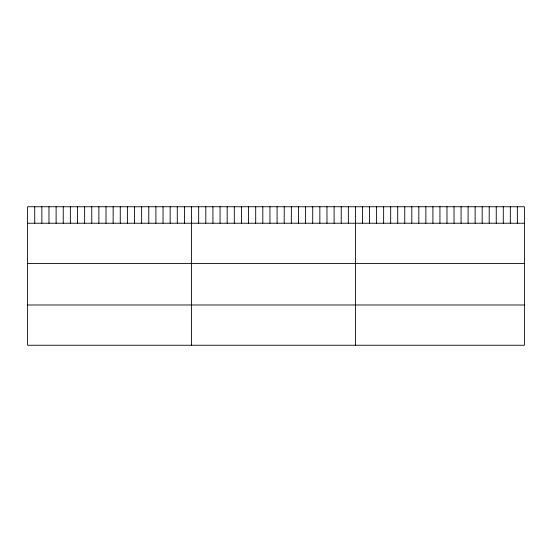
<?xml version="1.0" encoding="UTF-8"?>
<svg xmlns="http://www.w3.org/2000/svg" width="552" height="552" viewBox="0 0 552 552"><rect width="100%" height="100%" fill="white"/><g stroke="black" fill="none" stroke-linecap="round" stroke-linejoin="round"><path stroke-width="0.83" d="M524.4 223.229L524.4 345.255L27.6 345.255L27.6 206.745L524.4 206.745L524.4 223.229L27.6 223.229M27.6 263.497L524.4 263.497M27.6 304.987L524.4 304.987M517.362 206.745L517.362 223.229M510.324 206.745L510.324 223.229M503.286 206.745L503.286 223.229M496.248 206.745L496.248 223.229M489.21 206.745L489.21 223.229M482.172 206.745L482.172 223.229M475.134 206.745L475.134 223.229M468.096 206.745L468.096 223.229M461.058 206.745L461.058 223.229M454.02 206.745L454.02 223.229M446.982 206.745L446.982 223.229M439.944 206.745L439.944 223.229M432.906 206.745L432.906 223.229M425.868 206.745L425.868 223.229M418.83 206.745L418.83 223.229M411.792 206.745L411.792 223.229M404.754 206.745L404.754 223.229M397.716 206.745L397.716 223.229M390.678 206.745L390.678 223.229M383.64 206.745L383.64 223.229M376.602 206.745L376.602 223.229M369.564 206.745L369.564 223.229M362.526 206.745L362.526 223.229M355.488 206.745L355.488 345.255M348.36 206.745L348.36 223.229M341.233 206.745L341.233 223.229M334.105 206.745L334.105 223.229M326.977 206.745L326.977 223.229M319.849 206.745L319.849 223.229M312.722 206.745L312.722 223.229M305.594 206.745L305.594 223.229M298.466 206.745L298.466 223.229M291.339 206.745L291.339 223.229M284.211 206.745L284.211 223.229M277.083 206.745L277.083 223.229M269.949 206.745L269.949 223.229M262.821 206.745L262.821 223.229M255.693 206.745L255.693 223.229M248.566 206.745L248.566 223.229M241.438 206.745L241.438 223.229M234.31 206.745L234.31 223.229M227.182 206.745L227.182 223.229M220.055 206.745L220.055 223.229M212.927 206.745L212.927 223.229M205.799 206.745L205.799 223.229M198.672 206.745L198.672 223.229M191.544 206.745L191.544 345.255M184.416 206.745L184.416 223.229M177.289 206.745L177.289 223.229M170.161 206.745L170.161 223.229M163.033 206.745L163.033 223.229M155.905 206.745L155.905 223.229M148.778 206.745L148.778 223.229M141.65 206.745L141.65 223.229M134.522 206.745L134.522 223.229M127.395 206.745L127.395 223.229M120.267 206.745L120.267 223.229M113.139 206.745L113.139 223.229M106.005 206.745L106.005 223.229M98.877 206.745L98.877 223.229M91.749 206.745L91.749 223.229M84.622 206.745L84.622 223.229M77.494 206.745L77.494 223.229M70.366 206.745L70.366 223.229M63.239 206.745L63.239 223.229M56.111 206.745L56.111 223.229M48.983 206.745L48.983 223.229M41.855 206.745L41.855 223.229M34.728 206.745L34.728 223.229"/></g></svg>
